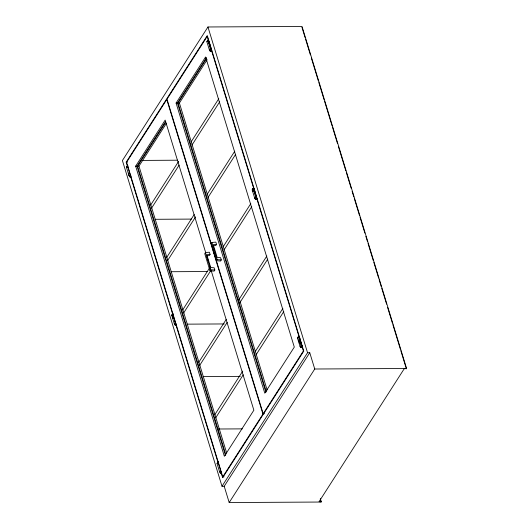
<?xml version="1.0" encoding="UTF-8"?>
<svg xmlns="http://www.w3.org/2000/svg" width="529" height="529" viewBox="0 0 529 529"><rect width="100%" height="100%" fill="white"/><g stroke="black" fill="none" stroke-linecap="round" stroke-linejoin="round"><path stroke-width="0.79" d="M128.679 172.983C128.038 176.653 132.29 177.122 129.876 176.898L129.05 175.76L126.477 167.343L127.429 165.676A0.926 0.469 -17 0 1 127.813 166.331M206.905 41.804L207.857 40.131C209.51 40.032 206.978 40.356 206.905 41.804L209.477 50.222L210.297 51.359A0.926 0.469 -17 0 0 211.269 51.029A0.926 0.469 -17 0 0 211.455 50.467L208.228 40.204M171.76 315.463L172.712 313.79L175.985 325.011L175.159 325.018L174.444 324.145L171.76 315.463L172.712 313.79A0.926 0.469 -17 0 1 173.095 314.444M254.76 198.335L255.097 197.813L256.737 198.58A0.926 0.469 -17 0 1 256.558 199.149A0.926 0.469 -17 0 1 255.58 199.473L254.76 198.335L252.188 189.918L253.14 188.251L253.966 188.245L256.697 197.866M217.075 463.549L217.994 461.91L221.109 472.086A0.926 0.469 -17 0 1 221.671 472.404A0.926 0.469 -17 0 1 221.122 472.972L220.441 473.131L219.733 472.265L217.049 463.576L217.994 461.91A0.926 0.469 -17 0 1 218.213 462.683M297.47 338.031L298.422 336.365L299.255 336.358L302.224 346.766L298.792 336.431L297.47 338.031L300.042 346.449L300.869 347.586A0.926 0.469 -17 0 0 301.841 347.262A0.926 0.469 -17 0 0 302.026 346.693L300.379 345.926L300.042 346.449M253.827 188.469L253.14 188.251L252.188 189.918M320.303 498.53L321.268 501.684L319.053 501.697L404.156 368.852L406.596 368.488L302.019 26.45L207.957 26.979L122.404 160.525L222.001 486.277L224.21 486.263L309.763 352.724L307.547 352.737L222.001 486.277M127.879 167.66L126.193 162.132L207.282 35.549L303.765 351.124L222.669 477.707L221.221 472.972M211.203 270.669L253.867 410.213L224.349 456.289L135.649 166.166L165.167 120.09L205.662 252.531M176.084 103.049L205.602 56.967L294.303 347.09L264.784 393.173L176.084 103.049L179.404 103.029L207.163 59.698M129.876 176.898L130.544 175.859L129.387 175.238L129.05 175.76M207.857 40.131L210.965 50.315L210.297 51.359L209.583 49.005M165.67 121.452L137.031 166.159L225.493 455.495M206.548 57.648L177.466 103.036L265.928 392.373M165.782 122.139L137.586 166.152L225.804 454.702M206.66 58.329L178.022 103.036L266.239 391.579M210.965 50.315L211.798 50.308L209.815 49.7L209.477 50.222M226.703 453.115L138.968 166.146L166.285 123.508M150.573 205.179L178.643 161.358M191.121 141.884L218.748 98.764M151.506 208.234L179.133 165.108M192.053 144.939L219.68 101.813M166.602 257.603L194.229 214.483M207.15 194.308L234.777 151.188M167.534 260.658L195.604 216.837M208.082 197.363L235.709 154.243M205.45 252.558L204.743 253.669L209.987 270.828L214.113 271.132L214.827 270.015L214.139 267.78L210.714 267.529L206.806 254.74L210.066 254.449L209.385 252.214L205.45 252.558L210.701 269.717L209.987 270.828M211.911 242.474L211.203 243.585L216.447 260.744L220.573 261.048L221.287 259.931L220.6 257.696L217.174 257.444L213.266 244.656L216.526 244.365L215.845 242.123L211.911 242.474L217.161 259.633L216.447 260.744M210.066 254.449L209.352 255.567L206.912 255.778M216.526 244.365L215.812 245.476L213.372 245.694M182.631 310.027L209.808 267.601M223.178 246.739L250.806 203.612M176.131 324.786L175.159 325.018L175.826 323.973L175.211 323.536L174.477 323.378L174.339 323.88M253.14 188.251L256.248 198.428L255.58 199.473L255.104 197.906M183.563 313.082L210.747 270.656M224.111 249.787L251.738 206.667M198.659 362.458L226.286 319.331M238.758 299.857L266.834 256.043M199.592 365.506L227.219 322.386M239.697 302.912L267.767 259.091M214.688 414.881L242.758 371.06M255.236 351.587L282.856 308.467M215.62 417.936L243.247 374.81M256.168 354.642L283.795 311.521M300.869 347.586L301.537 346.548L298.422 336.365M302.224 346.766L301.537 346.548M222.735 476.854L262.953 414.081L166.78 99.525L126.57 162.297L222.735 476.854L224.065 476.841M263.171 413.731L303.388 350.958L207.216 36.408L167.005 99.174L263.171 413.731L264.5 413.724M321.268 501.684L321.043 502.034L229.189 502.55L314.742 369.011L309.763 352.724M126.477 167.343L127.429 165.676L130.603 175.893M221.122 472.972L220.441 473.131L221.109 472.086L220.805 471.842L219.952 471.471L219.621 471.994M172.732 314.682L172.044 314.834L173.241 318.749M127.218 166.648L126.762 166.721M217.789 462.882L217.326 462.954M142.208 160.413L177.691 160.208M126.193 162.132L127.515 162.125M135.649 166.166L138.968 166.146M256.248 198.428L257.081 198.428L256.737 198.58M155.103 219.297L191.392 219.092M171.132 271.727L207.421 271.522M172.044 314.834L172.877 314.828M187.16 324.151L224.27 323.94M314.742 369.011L406.596 368.488M203.182 376.575L240.298 376.364M218.391 429.006L242.308 428.874M217.161 259.633L221.287 259.931M210.701 269.717L214.827 270.015M301.953 27.31L305.088 37.559M305.57 39.139L310.397 54.91M311.356 58.071L318.352 80.944M318.835 82.517L324.138 99.875M324.621 101.449L332.1 125.902M332.582 127.476L337.403 143.253M338.368 146.407L345.84 170.86M346.323 172.441L351.15 188.212M352.116 191.366L353.802 196.887M354.285 198.468L359.588 215.819M360.07 217.399L364.891 233.17M365.856 236.324L367.549 241.846M368.025 243.426L373.335 260.777M373.818 262.358L378.638 278.128M379.121 279.709L381.29 286.811M381.773 288.384L386.6 304.162M387.559 307.316L392.386 323.093M392.868 324.667L400.341 349.12M400.823 350.694L406.371 368.839M207.957 26.979L307.547 352.737M208.783 41.136L211.653 50.533M253.51 188.317L256.618 198.501M208.056 40.151L211.17 50.328M253.345 188.264L256.453 198.448M298.627 336.384L301.735 346.561M253.186 191.643L252.472 189.296A0.926 0.469 -17 0 0 252.697 189.276M298.475 339.757L299.672 343.671M320.316 499.66L321.043 502.034M179.404 103.029L267.138 389.999M207.11 257.266L208.314 261.207M209.279 264.361L210.482 268.302M174.775 320.872L175.496 323.226M130.531 176.336L172.745 314.398M175.879 324.654L218.087 462.716M174.676 323.45L175.159 325.018M224.21 486.263L229.189 502.55M175.826 323.973A0.926 0.469 -17 0 1 176.388 324.29A0.926 0.469 -17 0 1 175.84 324.859M130.544 175.859A0.926 0.469 -17 0 1 131.099 176.177A0.926 0.469 -17 0 1 130.557 176.746M253.629 188.397A0.926 0.469 -17 0 1 253.636 188.767M298.911 336.517A0.926 0.469 -17 0 1 298.978 336.748M298.64 337.145A0.926 0.469 -17 0 1 298.435 337.251M297.979 337.39A0.926 0.469 -17 0 1 297.754 337.409M208.347 40.283A0.926 0.469 -17 0 1 208.406 40.515M208.234 40.786A0.926 0.469 -17 0 1 207.871 41.024M207.646 41.103A0.926 0.469 -17 0 1 207.189 41.176"/></g></svg>
